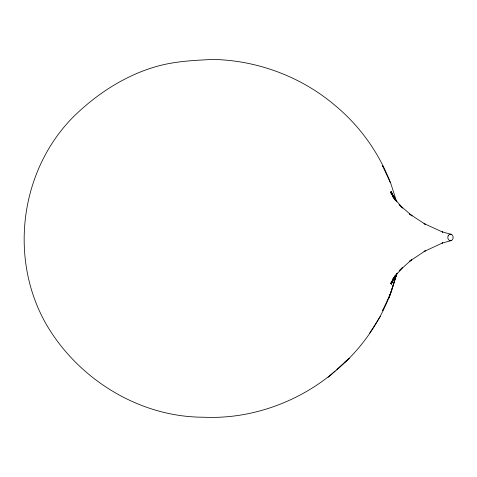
<?xml version="1.0" encoding="UTF-8"?>
<svg xmlns="http://www.w3.org/2000/svg" width="477" height="477" viewBox="0 0 477 477"><rect width="100%" height="100%" fill="white"/><g stroke="black" fill="none" stroke-linecap="round" stroke-linejoin="round"><path stroke-width="0.72" d="M396.524 275.14L396.786 273.732L390.866 292.842L382.578 310.616L383.079 309.603M395.427 275.593L394.068 279.766L395.332 275.706M394.068 279.766L395.355 275.664M394.968 279.415C385.201 315.148 363.754 347.429 335.337 371.076C299.306 401.962 251.158 419.462 203.584 417.214C139.85 417.208 78.967 379.704 46.835 325.278C8.371 259.261 19.796 170.134 74.018 116.209C97.63 93.253 126.053 74.889 157.976 66.053C176.055 61.187 194.688 60.287 213.291 59.446C257.52 60.364 301.547 76.839 335.224 105.578C359.843 125.976 379.09 152.861 390.436 182.745M395.189 278.723L396.226 275.676L388.934 298.089L390.484 293.617M394.962 276.076L391.223 284.423L395.421 275.485L390.514 283.672L394.986 276.237M369.502 333.447L380.324 316.442M393.149 279.325L397.335 273.088L392.911 278.801L402.731 267.281L399.148 270.888L411.621 259.738L409.558 261.301L425.562 250.652L424.065 251.528L442.739 242.853L442.143 243.097L451.164 240.593M344.805 362.216L349.152 358.275L336.744 369.502M328.104 377.319L335.11 370.987M451.164 234.302L442.131 231.864L442.728 232.108L424.035 223.57L425.538 224.446L409.516 213.94L412.074 215.926L399.088 204.49L402.683 208.103L392.845 196.733L396.393 201.3M396.864 201.831L390.448 192.01L394.986 199.571M390.448 192.01L394.92 199.416M383.001 166.717L382.518 165.763L390.806 183.478L396.482 201.181M395.367 200.197L391.158 191.414L394.908 199.762M395.379 200.298L394.014 196.238L395.129 199.791M448.165 235.817A3.256 2.671 90 0 0 450.473 240.706A3.256 2.671 90 0 0 452.792 235.823A3.256 2.671 90 0 0 448.165 235.817"/></g></svg>
